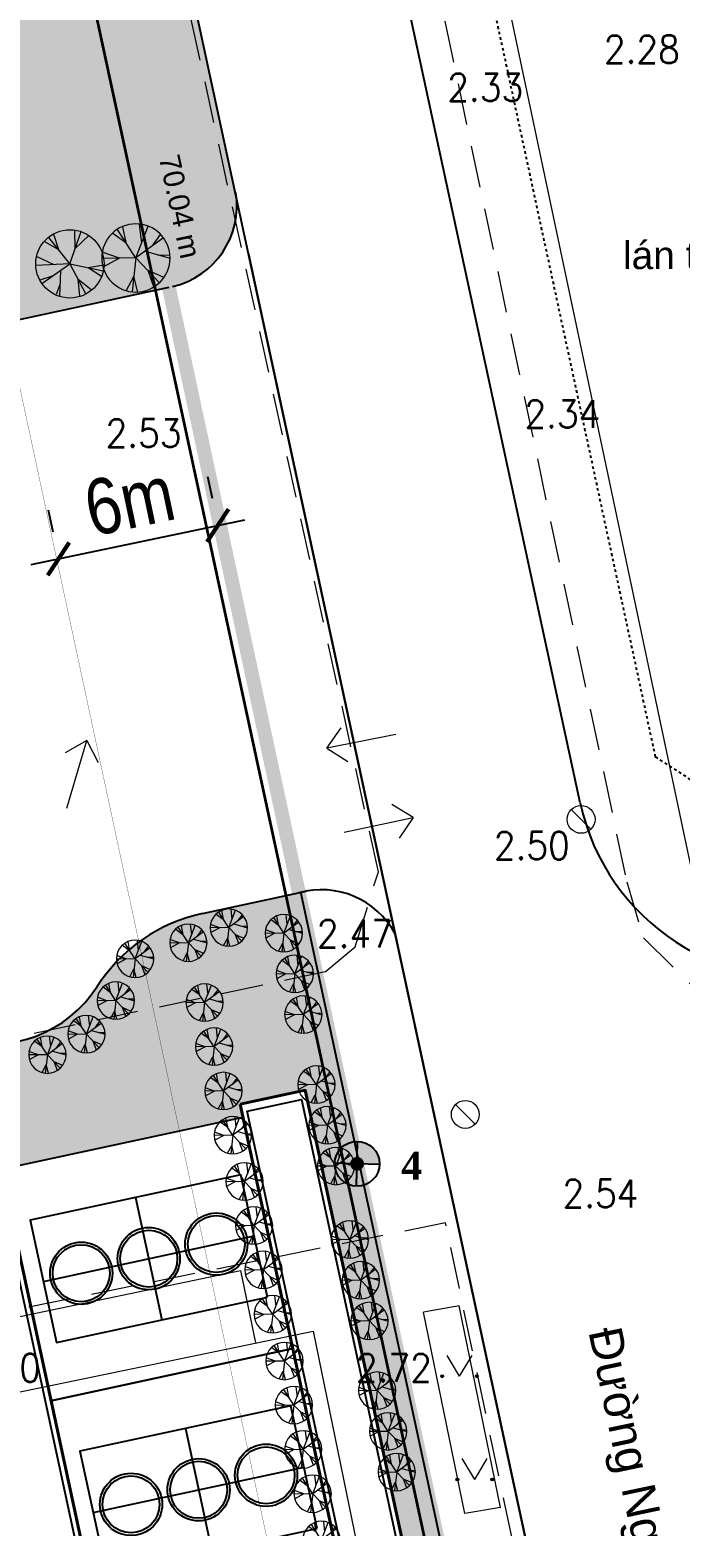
# Model space of a CAD drawing. Header units: millimetres. Extents: x 583747 to 596192, y 2304962 to 2309584.
# Drawn here: x 595685.6 to 595709, y 2307236.1 to 2307290 of the extents above; entities that cross this region are included whole.
import ezdxf
from ezdxf.enums import TextEntityAlignment as Align
from ezdxf.xclip import XClip

# ---------------------------------------------------------------- set-up
doc = ezdxf.new("R2010")
doc.units = ezdxf.units.MM
for name, pattern in [('DASH', [0.35, 0.25, -0.1]), ('DASHDOT', [1, 0.5, -0.25, 0, -0.25]), ('DASHED', [4.5, 3, -1.5]), ('{Long Duong}', [2.3, 1.5, -0.8]), ('{qui hoach}', [1.3, 0, -1.3])]:
    doc.linetypes.add(name, pattern=pattern)
doc.layers.get('DEFPOINTS').update_dxf_attribs({"color": 5})
for name, color, linetype in [('A-PLOT LINE', 6, 'DASHDOT'), ('AFP-KERB-LINE', 2, 'Continuous'), ('IDEA - dim', 251, 'Continuous'), ('K2', 2, 'Continuous'), ('KT-Kich thuoc', 159, 'Continuous'), ('Xref_ST_MBDV Cot vach 30.7.2022$0$Xref_ST_MBDV Cot vach 30.7.2022|Xref_ST_MBDV Cot vach 30.7.2022|Xref_ST_MBDV Cot vach 30.7.2022|Xref_ST_MBDV Cot vach 30.7.2022|A-CORE-OTLN', 2, 'Continuous')]:
    doc.layers.add(name, color=color, linetype=linetype)
doc.layers.add('A-TREES', color=7, linetype='Continuous', lineweight=5, true_color=0x4b833f)
for name, color, linetype, lineweight in [('bo dat CXCL', 92, 'Continuous', 18), ('Code Cao do', 7, 'Continuous', 0), ('Duong RG Thua', 7, 'Continuous', 0), ('Ghi chu nha', 7, 'Continuous', 0), ('hatch', 45, 'Continuous', 5), ('KT-DV', 7, 'Continuous', 0), ('KT-NEN', 250, 'Continuous', 0), ('KT-Net cat', 1, 'Continuous', 40), ('KT-Net thay', 7, 'Continuous', 20), ('Level 15', 7, 'Continuous', 0), ('Long Duong_ Phan Cach chat lieu rair mat', 7, 'Continuous', 0), ('moc', 7, 'Continuous', 0)]:
    doc.layers.add(name, color=color, linetype=linetype, lineweight=lineweight)
doc.styles.add('Arial Narrow', font='ARIALN.TTF')
doc.styles.add('Style-.VnArial', font='')
doc.styles.add('Style-STANDARD', font='STANDARD.shx')
doc.styles.get('Style-.VnArial').set_extended_font_data('.VnArial')
doc.dimstyles.new('CCU_1-1', dxfattribs={"dimtxt": 2, "dimasz": 1, "dimexe": 1, "dimexo": 2, "dimgap": 0.5, "dimtad": 1, "dimdec": 0, "dimdsep": 46, "dimtxsty": 'Arial Narrow', "dimblk": 'ARCHTICK', "dimcen": -1, "dimdle": 1, "dimclrd": 256, "dimclre": 256, "dimclrt": 3, "dimadec": 0, "dimazin": 2, "dimtfac": 0.1, "dimtdec": 0, "dimtix": 1, "dimtmove": 2, "dimatfit": 1, "dimfxl": 1, "dimtvp": 0.833333, "dimtolj": 1, "dimtzin": 12, "dimarcsym": 0})

# ---------------------------------------------------------------- blocks, each defined once
blk = doc.blocks.new('hoa')
at = {"linetype": 'ByBlock', "lineweight": -2}
for points in [[(-67.6, 0, 1), (-57.4, 0, 1)], [(57.4, 0, 1), (67.6, 0, 1)]]:
    blk.add_hatch(color=0, dxfattribs=at).paths.add_polyline_path(points)
at = {"color": 0, "linetype": 'ByBlock', "lineweight": -2}
for q in [(-45, 75), (45, 75)]:
    blk.add_line((0, 0), q, dxfattribs=at)
for centre in [(-62.5, 0), (62.5, 0)]:
    blk.add_circle(centre, 5.06, dxfattribs=at)
blk = doc.blocks.new('wwww1')
at = {"layer": 'Duong RG Thua', "color": 7, "lineweight": 0}
for p, q in [((595709.275, 2307259.466), (595699.495, 2307305.679)), ((595704.872, 2307261.939), (595705.579, 2307261.232)), ((595700.705, 2307251.323), (595701.412, 2307250.615)), ((595655.543, 2307234.885), (595695.585, 2307243.169)), ((595695.585, 2307243.169), (595707.074, 2307187.354))]:
    blk.add_line(p, q, dxfattribs=at)
at = {"layer": 'Duong RG Thua', "color": 7, "linetype": 'Continuous', "lineweight": 0}
for p, q in [((595655.113, 2307237.48), (595692.977, 2307245.355)), ((595692.977, 2307245.355), (595693.516, 2307242.755)), ((595700.844, 2307244.079), (595699.561, 2307243.854)), ((595701.037, 2307236.605), (595699.561, 2307243.854)), ((595702.321, 2307236.829), (595700.844, 2307244.079)), ((595702.321, 2307236.829), (595701.037, 2307236.605))]:
    blk.add_line(p, q, dxfattribs=at)
at = {"layer": 'Duong RG Thua', "color": 7, "lineweight": 0}
for centre in [(595705.226, 2307261.586), (595701.058, 2307250.969)]:
    blk.add_circle(centre, 0.5, dxfattribs=at)
at = {"layer": 'Long Duong_ Phan Cach chat lieu rair mat', "color": 4, "linetype": '{Long Duong}', "lineweight": 0}
for p, q in [((595697.931, 2307259.703), (595680.497, 2307339.17)), ((595696.992, 2307306.062), (595706.868, 2307259.34)), ((595697.097, 2307256.996), (595697.931, 2307259.703)), ((595706.868, 2307259.34), (595707.469, 2307257.322)), ((595707.469, 2307257.322), (595709.408, 2307255.415)), ((595696.02, 2307256.096), (595697.097, 2307256.996)), ((595696.02, 2307256.096), (595684.843, 2307253.733)), ((595700.352, 2307247.065), (595652.824, 2307237.463)), ((595713.632, 2307183.941), (595700.352, 2307247.065))]:
    blk.add_line(p, q, dxfattribs=at)
at = {"layer": 'Duong RG Thua', "color": 3, "lineweight": 0, "xscale": 0.01, "yscale": 0.01, "zscale": 0.01, "rotation": 359.9973000000001}
for p in [(595700.852, 2307241.546), (595701.4, 2307237.834)]:
    blk.add_blockref('hoa', p, dxfattribs=at)
at = {"layer": 'Code Cao do', "color": 212, "linetype": 'Continuous', "lineweight": 0, "style": 'Style-STANDARD'}
for s, p in [('2.28', (595706.043, 2307289.299)), ('2.33', (595700.411, 2307287.928)), ('2.34', (595703.187, 2307276.176)), ('2.54', (595704.555, 2307248.122)), ('2.70', (595683.056, 2307241.851))]:
    blk.add_text(s, height=1, rotation=359.9973, dxfattribs=at).set_placement(p, align=Align.MIDDLE_LEFT)
at = {"layer": 'Code Cao do', "color": 6, "linetype": 'Continuous', "lineweight": 0, "style": 'Style-STANDARD'}
for s, p in [('2.53', (595688.118, 2307275.484)), ('2.50', (595702.085, 2307260.644)), ('2.47', (595695.719, 2307257.472)), ('2.72', (595697.121, 2307241.851))]:
    blk.add_text(s, height=1, rotation=359.9973, dxfattribs=at).set_placement(p, align=Align.MIDDLE_LEFT)
at = {"layer": 'Ghi chu nha', "color": 7, "linetype": 'Continuous', "lineweight": 0, "style": 'Style-.VnArial'}
for s, height, rotation, p in [('l¸n t«n', 1, 359.9973, (595708.83, 2307281.89)), ('§\xadêng NguyÔn Th¸i Häc', 1.2, 281.8895, (595707.998, 2307234.133))]:
    blk.add_text(s, height=height, rotation=rotation, dxfattribs=at).set_placement(p, align=Align.MIDDLE_CENTER)
blk = doc.blocks.new('Moc')
at = {"layer": 'moc', "linetype": '{qui hoach}', "lineweight": 0, "ltscale": 0.5}
h = blk.add_hatch(color=7, dxfattribs=at)
edge = h.paths.add_edge_path()
edge.add_arc((0, 0), 0.25, 0, 360)
blk = doc.blocks.new('hk')
at = {"layer": 'K2'}
h = blk.add_hatch(color=256, dxfattribs=at)
h.dxf.hatch_style = 1
h.paths.add_polyline_path([(-79.569, 95.738), (-79.569, 94.297), (-78.128, 94.297, 0.006031), (-78.128, 94.332, 0.407166)])
h.paths.add_polyline_path([(-79.569, 94.297), (-81.01, 94.297, 0.006031), (-81.01, 94.263, 0.407166), (-79.569, 92.856)])
for p, q in [((-79.569, 92.856), (-79.569, 95.738)), ((-78.128, 94.297), (-81.01, 94.297))]:
    blk.add_line(p, q, dxfattribs=at)
blk.add_circle((-79.569, 94.297), 1.441, dxfattribs=at)
blk = doc.blocks.new('NEN')
at = {"layer": 'Level 15', "color": 240, "linetype": 'DASH', "lineweight": 13, "ltscale": 5, "true_color": 0xed1f24, "const_width": 0.5, "flags": 128}
blk.add_lwpolyline([(595682.634, 2307317.629), (595677.108, 2307338.736), (595668.702, 2307341.648), (595657.199, 2307332.945), (595633.733, 2307315.075), (595610.101, 2307298.024, 0.685011), (595643.311, 2307173.379), (595664.098, 2307171.161), (595705.748, 2307172.441), (595712.065, 2307180.508), (595682.634, 2307317.629)], format="xyb", close=True, dxfattribs=at)
at = {"layer": 'Level 15', "color": 152, "linetype": 'DASH', "lineweight": 13, "ltscale": 5, "true_color": 0x2776bb, "const_width": 0.01, "flags": 128}
blk.add_lwpolyline([(595676.796, 2307316.238), (595672.115, 2307334.115), (595669.766, 2307334.929), (595660.826, 2307328.166), (595637.307, 2307310.255), (595613.624, 2307293.167, 0.684877), (595643.957, 2307179.345), (595664.326, 2307177.171), (595702.756, 2307178.352), (595705.609, 2307181.996)], format="xyb", close=True, dxfattribs=at)
at = {"layer": 'hatch', "xscale": 0.56, "yscale": 0.56, "zscale": 0.56, "rotation": 358.6179139007246}
blk.add_blockref('hk', (595740.605, 2307195.282), dxfattribs=at)
at = {"layer": 'moc', "color": 7, "linetype": '{qui hoach}', "lineweight": 0, "ltscale": 0.5}
blk.add_blockref('Moc', (595697.333, 2307249.148), dxfattribs=at)
at = {"layer": 'moc', "color": 7, "linetype": 'Continuous', "lineweight": 0, "style": 'Style-.VnArial'}
blk.add_text('70.04 m', height=0.75, rotation=282.114, dxfattribs=at).set_placement((595690.961, 2307283.598), align=Align.MIDDLE_CENTER)
at = {"layer": 'moc', "color": 7, "linetype": 'Continuous', "lineweight": 0, "insert": (595698.915, 2307249.082), "char_height": 1, "attachment_point": 4, "line_spacing_factor": 0.6, "style": 'Style-.VnArial'}
blk.add_mtext('\\f.VnTimeH|b1|i0|c00|p39;4', dxfattribs=at)
blk = doc.blocks.new('road')
at = {"layer": 'AFP-KERB-LINE'}
blk.add_line((3578945, 1249265), (3558118, 1282384), dxfattribs=at)
blk.add_line((3578945, 1249265), (3558118, 1282384), dxfattribs=at)
blk.add_line((3578945, 1249265), (3558118, 1282384), dxfattribs=at)
blk.add_line((3578945, 1249265), (3558118, 1282384), dxfattribs=at)
blk.add_lwpolyline([(3611005, 1163389), (3611456, 1163638, 0.430766), (3615082, 1177713), (3541132, 1295305), (3530686, 1310379, 0.534164), (3514065, 1310106), (3507801, 1300401)], format="xyb", dxfattribs=at)
blk.add_arc((3585717, 1253524), 8000, 212.1643, 301.748, dxfattribs=at)
blk.add_arc((3585717, 1253524), 8000, 212.1643, 301.748, dxfattribs=at)
blk.add_arc((3585717, 1253524), 8000, 212.1643, 301.748, dxfattribs=at)
blk.add_arc((3585717, 1253524), 8000, 212.1643, 301.748, dxfattribs=at)
blk = doc.blocks.new('PLOT')
at = {"layer": 'A-PLOT LINE', "color": 251}
blk.add_lwpolyline([(3693942, 1315787), (3587846, 1250138), (3580933, 1251739), (3560913, 1283575), (3562195, 1290881), (3658973, 1366308), (3665768, 1365275), (3677786, 1347968)], dxfattribs=at)
blk.add_lwpolyline([(3693942, 1315787), (3587846, 1250138), (3580933, 1251739), (3560913, 1283575), (3562195, 1290881), (3658973, 1366308), (3665768, 1365275), (3677786, 1347968)], dxfattribs=at)
blk = doc.blocks.new('wqeqweweqewe')
for points in [[(-1289162, 412569), (-1285984, 412569), (-1286795, 413342)], [(-1289162, 412569), (-1285984, 412569), (-1286795, 411795)]]:
    blk.add_lwpolyline(points)
blk = doc.blocks.new('Tree')
for p, q in [((487324, 312329), (487470, 311867)), ((487813, 311436), (488148, 312404)), ((487974, 311902), (487960, 312449)), ((487974, 311902), (488380, 312288)), ((487050, 312107), (487470, 311867)), ((487819, 311432), (487178, 312231)), ((487813, 311436), (486790, 311387)), ((486823, 311654), (487333, 311413)), ((486977, 310843), (487813, 311436)), ((487813, 311436), (487804, 311436)), ((487813, 311436), (487813, 311444)), ((487813, 311436), (487813, 311427)), ((487813, 311436), (487821, 311436)), ((487813, 311436), (488815, 311227)), ((487813, 311436), (488295, 310532)), ((488836, 311401), (488359, 311322)), ((487313, 311081), (486910, 310952)), ((487536, 311239), (487499, 310462)), ((488054, 310984), (488456, 310663)), ((488054, 310984), (488100, 310472)), ((488763, 311057), (488359, 311322)), ((487524, 310836), (487406, 310519))]:
    blk.add_line(p, q)
blk.add_circle((487813, 311436), 1024)
blk = doc.blocks.new('DV')
at = {"layer": 'bo dat CXCL'}
h = blk.add_hatch(dxfattribs=at)
h.set_pattern_fill('GRASS', color=256, scale=20, angle=6e-14)
edge = h.paths.add_edge_path()
edge.add_line((617262, 169948), (615443, 170462))
edge.add_line((615443, 170462), (614592, 174567))
edge.add_line((614592, 174567), (620914, 175930))
edge.add_line((620914, 175930), (622792, 167227))
edge.add_arc((625233, 167754), 2498, 192.1872, 235.8651)
edge.add_line((623831, 165687), (628234, 163562))
edge.add_line((628234, 163562), (630862, 151440))
edge.add_arc((627914, 150967), 2986, -77.0517, 9.1174, ccw=False)
edge.add_line((628583, 148057), (619337, 146073))
edge.add_arc((620599, 140193), 6013, 102.1146, 164.0575)
edge.add_line((614817, 141845), (615642, 144759))
edge.add_line((615642, 144759), (613538, 145356))
edge.add_line((613538, 145356), (618423, 162562))
edge.add_arc((614337, 163722), 4247, 344.15, 371.5022)
edge.add_line((618499, 164569), (617270, 169946))
h = blk.add_hatch(dxfattribs=at)
h.set_pattern_fill('GRASS', color=256, scale=20, angle=6e-14)
edge = h.paths.add_edge_path()
edge.add_line((622423, 116250), (631123, 118125))
edge.add_line((631123, 118125), (631021, 118599))
edge.add_line((631021, 118599), (633367, 119105))
edge.add_line((633367, 119105), (639857, 88997))
edge.add_line((639857, 88997), (641177, 89281))
edge.add_line((641177, 89281), (633212, 126230))
edge.add_line((633212, 126230), (629672, 125467))
edge.add_arc((630937, 119602), 6000, 102.1655, 147.3942)
edge.add_arc((622092, 125260), 4500, 254.1697, 327.3942, ccw=False)
edge.add_line((620864, 120930), (615334, 122498))
edge.add_line((615334, 122498), (613591, 116353))
edge.add_arc((634340, 113483), 20946, 172.1246, 197.5606)
edge.add_arc((599708, 103187), 15191, -32.6821, 15.1721, ccw=False)
edge.add_arc((619200, 88746), 9158, 137.0654, 185.9439)
edge.add_line((610091, 87797), (617650, 89427))
edge.add_line((617650, 89427), (618093, 87374))
edge.add_arc((621025, 88006), 3000, 192.1643, 282.1643)
edge.add_line((621657, 85074), (632375, 87384))
edge.add_line((632375, 87384), (631722, 90414))
edge.add_line((631722, 90414), (637831, 91731))
edge.add_line((637831, 91731), (638485, 88701))
edge.add_line((638485, 88701), (639651, 88952))
edge.add_line((639651, 88952), (638785, 93164))
edge.add_line((638785, 93164), (636605, 92694))
edge.add_line((636605, 92694), (636503, 93168))
edge.add_line((636503, 93168), (627803, 91293))
edge.add_line((627803, 91293), (627905, 90819))
edge.add_line((627905, 90819), (625559, 90313))
edge.add_line((625559, 90313), (619975, 116218))
edge.add_line((619975, 116218), (622321, 116724))
edge.add_line((622321, 116724), (622423, 116250))
h.paths.add_polyline_path([(618139, 114295), (618637, 111434), (623344, 89036)], flags=16)
h.paths.add_polyline_path([(633367, 119105), (633377, 119062), (638951, 93200)], flags=17)
h.paths.add_polyline_path([(637678, 91493), (631959, 90261), (631917, 90456), (637636, 91689)], flags=17)
at = {"layer": 'AFP-KERB-LINE'}
for p, q in [((631328, 149207), (642543, 97180)), ((619344, 146040, 0), (628478, 148000, 0)), ((629672, 125467), (633398, 126270))]:
    blk.add_line(p, q, dxfattribs=at)
at = {"layer": 'AFP-KERB-LINE', "elevation": 0}
blk.add_lwpolyline([(641177, 89281), (633212, 126230)], dxfattribs=at)
at = {"layer": 'AFP-KERB-LINE'}
for centre, radius, start, end in [((627921, 150934, 0), 2986, 282.9483, 9.1174), ((630937, 119602), 6000, 102.1643, 147.3942), ((622092, 125260), 4500, 254.1697, 327.3942)]:
    blk.add_arc(centre, radius, start, end, dxfattribs=at)
at = {"layer": 'AFP-KERB-LINE', "extrusion": (-4.27658e-07, 1.21423e-07, 1)}
blk.add_arc((633943, 123293, 0), 3026, 28.4636, 105.4034, dxfattribs=at)
ref = blk.add_blockref('PLOT', (-3147123, 179596, 0), dxfattribs=dict(rotation=340.0000000045929))
XClip(ref).set_block_clipping_path([(3437700.5976729654, 868981.9081885163), (3912891.8375199828, 1041937.3750337446), (3715693.8178756535, 1583734.481302836), (3240502.5780286361, 1410779.0144576086)])
at = {"extrusion": (-3.46607e-07, -6.91427e-08, 1), "xscale": 0.8000000000000044, "yscale": 0.8000000000000044, "zscale": 0.8000000000000044, "rotation": 191.28153581956}
blk.add_blockref('wqeqweweqewe', (-439338, 253825, 0), dxfattribs=at)
at = {"extrusion": (1.01144e-07, 3.38654e-07, 1), "xscale": -0.8000000000000002, "yscale": 0.8000000000000006, "zscale": 0.800000000000002, "rotation": 253.3709459347783}
blk.add_blockref('wqeqweweqewe', (603675, 1211906, 0), dxfattribs=at)
at = {"extrusion": (3.45655e-07, 7.37504e-08, 1), "xscale": -0.7999999999999906, "yscale": 0.799999999999991, "zscale": 0.8000000000000009, "rotation": 192.0442532630885}
blk.add_blockref('wqeqweweqewe', (1574519, 666380, 0), dxfattribs=at)
at = {"layer": 'A-TREES', "rotation": 71.72236063323176}
for p, xscale, yscale, zscale in [((1165729, 587688, 0), -1.2, 1.2, 1.199999999999996), ((925045, 364800, 0), -0.6561591987942088, 0.6561591987942088, 0.656159198794209), ((927024, 364601, 0), -0.6561591987942088, 0.6561591987942088, 0.656159198794209), ((923589, 364255, 0), -0.6561591987942088, 0.6561591987942088, 0.656159198794209), ((921674, 363676, 0), -0.6561591987942088, 0.6561591987942088, 0.656159198794209), ((927419, 363136, 0), -0.6561591987942088, 0.6561591987942088, 0.656159198794209), ((920980, 362175, 0), -0.6561591987942088, 0.6561591987942088, 0.656159198794209), ((924175, 362102, 0), -0.6561591987942088, 0.6561591987942088, 0.656159198794209), ((927726, 361670, 0), -0.6561591987942088, 0.6561591987942088, 0.656159198794209), ((919921, 360966, 0), -0.6561591987942088, 0.6561591987942088, 0.656159198794209), ((918517, 360228, 0), -0.6561591987942088, 0.6561591987942088, 0.656159198794209), ((924516, 360518, 0), -0.6561591987942088, 0.6561591987942088, 0.656159198794209), ((928198, 359152, 0), -0.6561591987942088, 0.6561591987942088, 0.656159198794209), ((924853, 358922, 0), -0.6561591987942088, 0.6561591987942088, 0.656159198794209), ((928593, 357687, 0), -0.6561591987942088, 0.6561591987942088, 0.656159198794209), ((925190, 357327, 0), -0.6561591987942088, 0.6561591987942088, 0.656159198794209), ((928900, 356221, 0), -0.6561591987942088, 0.6561591987942088, 0.656159198794209), ((925611, 355663, 0), -0.6561591987942088, 0.6561591987942088, 0.656159198794209), ((925952, 354078, 0), -0.6561591987942088, 0.6561591987942088, 0.656159198794209), ((929400, 353576, 0), -0.6561591987942088, 0.6561591987942088, 0.656159198794209), ((926289, 352483, 0), -0.6561591987942088, 0.6561591987942088, 0.656159198794209), ((929795, 352111, 0), -0.6561591987942088, 0.6561591987942088, 0.656159198794209), ((926626, 350887, 0), -0.6561591987942088, 0.6561591987942088, 0.656159198794209), ((930103, 350644, 0), -0.6561591987942088, 0.6561591987942088, 0.656159198794209), ((927047, 349203, 0), -0.6561591987942088, 0.6561591987942088, 0.656159198794209), ((930382, 348138, 0), -0.6561591987942088, 0.6561591987942088, 0.656159198794209), ((927388, 347618, 0), -0.6561591987942088, 0.6561591987942088, 0.656159198794209), ((930777, 346673, 0), -0.6561591987942088, 0.6561591987942088, 0.656159198794209), ((927725, 346022, 0), -0.6561591987942088, 0.6561591987942088, 0.656159198794209), ((931085, 345207, 0), -0.6561591987942088, 0.6561591987942088, 0.656159198794209), ((928062, 344427, 0), -0.6561591987942088, 0.6561591987942088, 0.656159198794209), ((928379, 342765, 0), -0.6561591987942088, 0.6561591987942088, 0.656159198794209)]:
    blk.add_blockref('Tree', p, dxfattribs=dict(at, xscale=xscale, yscale=yscale, zscale=zscale))
at = {"layer": 'A-TREES', "xscale": 1.199999999999996, "yscale": 1.199999999999996, "zscale": 1.199999999999996}
blk.add_blockref('Tree', (39524, -224882, 0), dxfattribs=at)
at = {"layer": 'AFP-KERB-LINE'}
ref = blk.add_blockref('road', (-3147123, 179596, 0), dxfattribs=dict(at, rotation=340.0000000045929))
XClip(ref).set_block_clipping_path([(3424978.7776903473, 904726.3076186823), (3853099.8617473282, 1060549.6388383387), (3670662.8681027722, 1561791.1594749615), (3242541.7840457913, 1405967.828255306)])
blk = doc.blocks.new('_ArchTick')
at = {"color": 0, "linetype": 'ByBlock', "const_width": 0.15}
blk.add_lwpolyline([(-0.5, -0.5), (0.5, 0.5)], dxfattribs=at)
blk = doc.blocks.new('*D93')
at = {"layer": 'DEFPOINTS', "color": 0, "transparency": 16777216}
for p in [(595692.321, 2307272.118), (595692.363, 2307271.92), (595686.632, 2307270.719)]:
    blk.add_point(p, dxfattribs=at)
at = {"layer": 'KT-Kich thuoc', "lineweight": -2, "transparency": 16777216}
for p, q in [((595691.952, 2307273.878), (595692.116, 2307273.096)), ((595686.221, 2307272.676), (595686.385, 2307271.895)), ((595685.612, 2307270.711), (595693.3, 2307272.323))]:
    blk.add_line(p, q, dxfattribs=at)
for p, rotation in [((595692.321, 2307272.118), 11.84087264838578), ((595686.59, 2307270.916), 191.8408726483858)]:
    blk.add_blockref('_ArchTick', p, dxfattribs=dict(at, rotation=rotation))
at = {"layer": 'KT-Kich thuoc', "color": 3, "transparency": 16777216, "insert": (595689.144, 2307273.006), "char_height": 2, "attachment_point": 5, "rotation": 11.8409, "style": 'Arial Narrow'}
blk.add_mtext('\\A1;6m', dxfattribs=at)
blk = doc.blocks.new('clt')
at = {"layer": 'IDEA - dim'}
for p, q in [((4740, 10660), (4740, 2900)), ((13250, 10660), (13250, 2900)), ((21760, 10660), (21760, 2900)), ((6995, 6780), (2485, 6780)), ((15505, 6780), (10995, 6780)), ((24015, 6780), (19505, 6780))]:
    blk.add_line(p, q, dxfattribs=at)
for points in [[(300, 11500), (26200, 11500), (26200, 13500), (300, 13500)], [(485, 2400), (8995, 2400), (8995, 11300), (485, 11300)], [(8995, 2400), (17505, 2400), (17505, 11300), (8995, 11300)], [(17505, 2400), (26015, 2400), (26015, 11300), (17505, 11300)], [(2485, 2900), (6995, 2900), (6995, 10660), (2485, 10660)], [(10995, 2900), (15505, 2900), (15505, 10660), (10995, 10660)], [(19505, 2900), (24015, 2900), (24015, 10660), (19505, 10660)], [(300, 2200), (26200, 2200), (26200, 200), (300, 200)]]:
    blk.add_lwpolyline(points, close=True, dxfattribs=at)
for centre, radius in [((4740, 9266), 1121), ((4740, 9266), 1025), ((13250, 9266), 1121), ((13250, 9266), 1025), ((21760, 9266), 1121), ((21760, 9266), 1025), ((4740, 6780), 1121), ((4740, 6780), 1025), ((13250, 6780), 1121), ((13250, 6780), 1025), ((21760, 6780), 1121), ((21760, 6780), 1025), ((4740, 4294), 1121), ((13250, 4294), 1121), ((21760, 4294), 1121), ((4740, 4294), 1025), ((13250, 4294), 1025), ((21760, 4294), 1025)]:
    blk.add_circle(centre, radius, dxfattribs=at)
at = {"layer": 'KT-Net cat'}
for points in [[(26500, 11300), (0, 11300), (0, 13700), (26500, 13700)], [(26500, 2400), (0, 2400), (0, 0), (26500, 0)]]:
    blk.add_lwpolyline(points, close=True, dxfattribs=at)

msp = doc.modelspace()

# ---------------------------------------------------------------- block references
at = {"layer": 'KT-NEN', "lineweight": 0}
msp.add_blockref('wwww1', (0.167, -0.045, -0.002), dxfattribs=at)

# ---------------------------------------------------------------- next in the draw order: linework, layer by layer
at = {"layer": 'Xref_ST_MBDV Cot vach 30.7.2022$0$Xref_ST_MBDV Cot vach 30.7.2022|Xref_ST_MBDV Cot vach 30.7.2022|Xref_ST_MBDV Cot vach 30.7.2022|Xref_ST_MBDV Cot vach 30.7.2022|A-CORE-OTLN', "color": 6, "linetype": 'DASHED', "const_width": 0.1}
msp.add_lwpolyline([(595641.107, 2307174.21), (595643.886, 2307173.865), (595664.268, 2307171.708), (595705.622, 2307173.015), (595711.615, 2307180.682), (595682.12, 2307317.513)], dxfattribs=at)

# ---------------------------------------------------------------- next in the draw order: block references
at = {"layer": 'IDEA - dim', "xscale": 0.001, "yscale": 0.001, "zscale": 0.001, "rotation": 102.1642570564205}
msp.add_blockref('clt', (595701.051, 2307225.892), dxfattribs=at)
at = {"layer": 'KT-DV', "xscale": 0.001, "yscale": 0.001, "zscale": 0.001}
msp.add_blockref('DV', (595062.1, 2307132.692), dxfattribs=at)
at = {"layer": 'KT-Net thay'}
msp.add_blockref('NEN', (0, 0), dxfattribs=at)

# ---------------------------------------------------------------- next in the draw order: dimensions: what is measured, and where the dimension line sits
at = {"layer": 'KT-Kich thuoc'}
dim = msp.add_aligned_dim(p1=(595686.632, 2307270.719), p2=(595692.363, 2307271.92), distance=0.202, dimstyle='CCU_1-1', override={"dimpost": 'm'}, dxfattribs=at)
dim.commit()
dim.dimension.update_dxf_attribs({"geometry": '*D93', "text_midpoint": (595689.144, 2307273.006)})

doc.saveas('drawing.dxf')
